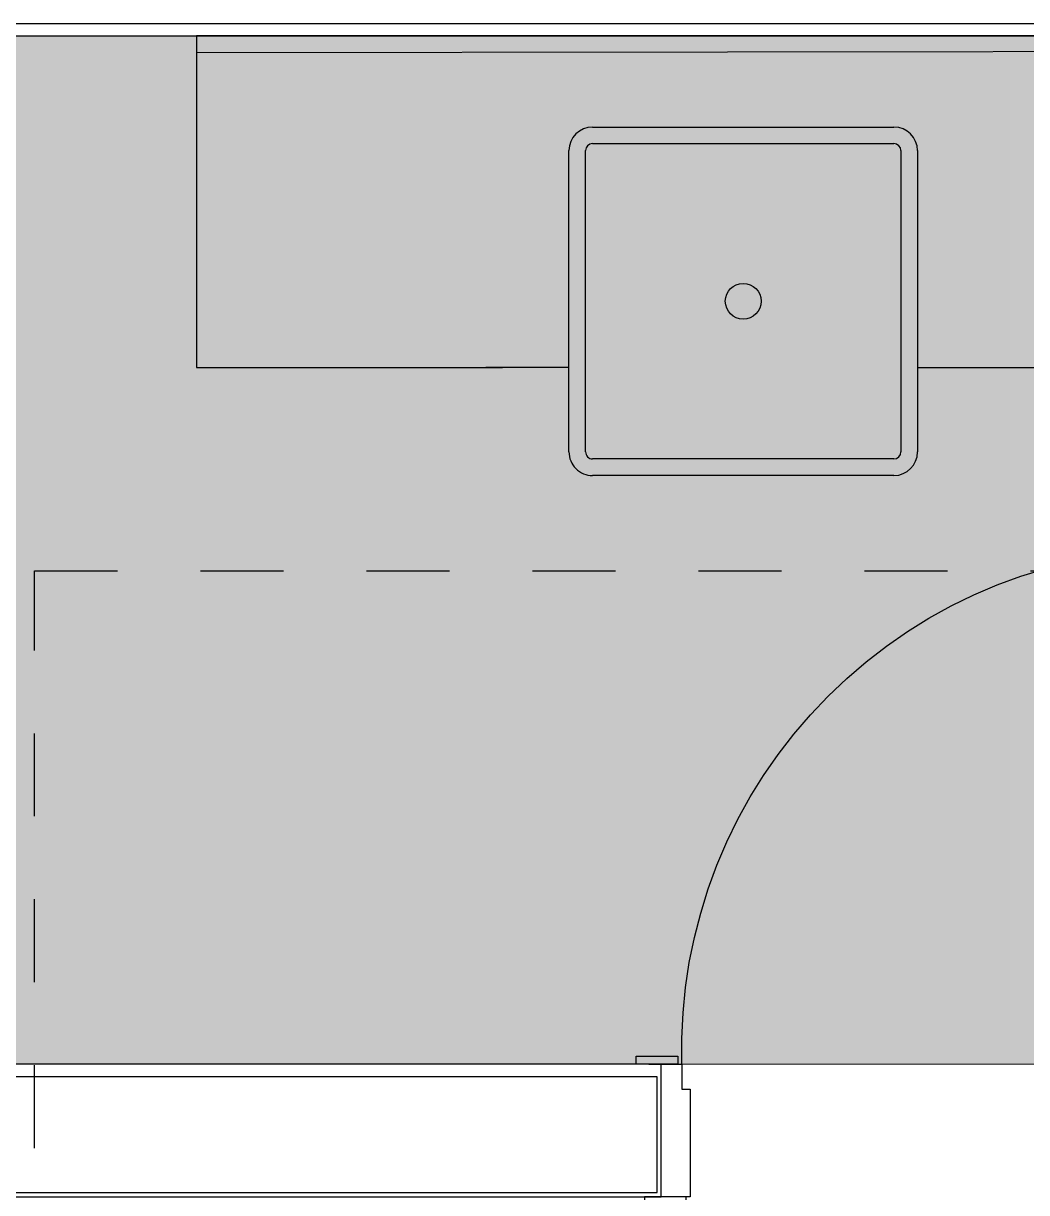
# Model space of a CAD drawing. Header units: metres. Extents: x -154 to 570, y -18 to 184.
# Drawn here: x 15.577 to 16.786, y 0.901 to 2.31 of the extents above; entities that cross this region are included whole.
import ezdxf
from ezdxf.xclip import XClip

# ---------------------------------------------------------------- set-up
doc = ezdxf.new("R2010")
doc.units = ezdxf.units.M
doc.header["$XCLIPFRAME"] = 0
doc.linetypes.add('PUC TORRE B$0$DASHEDX2', pattern=[1.5, 1, -0.5])
doc.linetypes.add('PUC$0$DASHEDX2', pattern=[1.5, 1, -0.5])
for name, color, linetype in [('ARQ-AUX', 7, 'Continuous'), ('PUC TORRE B$0$1', 232, 'PUC TORRE B$0$DASHEDX2'), ('PUC$0$ARQ-ALV ACAB', 4, 'Continuous'), ('PUC$0$ARQ-ALV OSSO', 5, 'Continuous'), ('PUC$0$ARQ-CAX @ 1', 1, 'Continuous'), ('PUC$0$ARQ-HID', 7, 'Continuous'), ('PUC$0$ARQ-PRJ', 7, 'PUC$0$DASHEDX2')]:
    doc.layers.add(name, color=color, linetype=linetype)
doc.layers.add('PUC$0$ARQ-FORRO', color=9, linetype='Continuous', lineweight=5)

# ---------------------------------------------------------------- blocks, each defined once
blk = doc.blocks.new('PUC$0$ARQ-HID-CUBA Q')
for points in [[(-0.1816, 0), (0.1816, 0)], [(-0.1816, -0.11), (0.1816, -0.11)], [(-0.21, -0.5016), (-0.21, -0.1384)], [(-0.19, -0.5016), (-0.19, -0.1384)], [(-0.1816, -0.13), (0.1816, -0.13)], [(0.19, -0.1384), (0.19, -0.5016)], [(0.21, -0.1384), (0.21, -0.5016)], [(-0.21, -0.4), (-0.31, -0.4)], [(0.21, -0.4), (0.31, -0.4)], [(0.1816, -0.51), (-0.1816, -0.51)], [(0.1816, -0.53), (-0.1816, -0.53)], [(0.1816, -0.53), (-0.1816, -0.53)]]:
    blk.add_lwpolyline(points)
blk.add_circle((0, -0.32), 0.0216)
for centre, radius, start, end in [((-0.1816, -0.1384), 0.0284, 90, 180), ((0.1816, -0.1384), 0.0284, 0, 90), ((-0.1816, -0.1384), 0.0084, 90, 180), ((0.1816, -0.1384), 0.0084, 0, 90), ((-0.1816, -0.5016), 0.0284, 180, 270), ((-0.1816, -0.5016), 0.0084, 180, 270), ((0.1816, -0.5016), 0.0284, 270, 0), ((0.1816, -0.5016), 0.0084, 270, 0)]:
    blk.add_arc(centre, radius, start, end)
blk = doc.blocks.new('*U1644')
for points in [[(-0.665, 0.0197), (-0.615, 0.0197), (-0.615, 0.0097), (-0.665, 0.0097)], [(0.045, 0.0197), (-0.005, 0.0197), (-0.005, 0.0097), (0.045, 0.0097)], [(-0.675, -0.16), (-0.625, -0.16), (-0.625, -0.15), (-0.675, -0.15)], [(0, -0.15), (0, -0.77), (-0.03, -0.77), (-0.03, -0.15)], [(0.055, -0.16), (0.005, -0.16), (0.005, -0.15), (0.055, -0.15)]]:
    blk.add_lwpolyline(points, close=True)
for points in [[(-0.66, -0.15), (-0.62, -0.15), (-0.62, -0.12), (-0.61, -0.12), (-0.61, 0.0097), (-0.645, 0.0097), (-0.645, -0.15)], [(0.04, -0.15), (0, -0.15), (0, -0.12), (-0.01, -0.12), (-0.01, 0.0097), (0.025, 0.0097), (0.025, -0.15)]]:
    blk.add_lwpolyline(points)
at = {"layer": 'PUC$0$ARQ-PRJ'}
blk.add_arc((-0.0179, -0.1679), 0.6024, 178.2986, 271.7014, dxfattribs=at)
blk = doc.blocks.new('PUC$0$pl apto tipo 2 puc')
at = {"layer": 'PUC$0$ARQ-ALV ACAB', "elevation": 0}
blk.add_lwpolyline([(-14.9638, -0.8945), (-16.354, -0.8945), (-16.354, -1.0542), (-14.9738, -1.0541)], dxfattribs=at)
at = {"layer": 'PUC$0$ARQ-ALV ACAB'}
blk.add_lwpolyline([(-14.9738, -1.0541), (-14.9735, -2.2939), (-17.0937, -2.2939)], dxfattribs=at)
at = {"layer": 'PUC$0$ARQ-ALV OSSO', "elevation": 0}
blk.add_lwpolyline([(-14.9588, -0.8995), (-16.349, -0.8995), (-16.349, -1.0389), (-14.9588, -1.0391)], dxfattribs=at)
at = {"layer": 'PUC$0$ARQ-ALV OSSO'}
blk.add_lwpolyline([(-14.9588, -1.0391), (-14.9585, -2.3089), (-17.9097, -2.3089), (-17.91, -1.0388)], dxfattribs=at)
at = {"layer": 'PUC$0$ARQ-HID', "lineweight": -2}
blk.add_lwpolyline([(-16.7429, -1.8939), (-17.094, -1.8939), (-17.094, -2.294), (-15.7939, -2.2939), (-15.7939, -1.8939), (-16.1629, -1.8939)], dxfattribs=at)
at = {"layer": 'PUC$0$ARQ-HID'}
blk.add_lwpolyline([(-15.7939, -2.2739), (-17.0737, -2.2752), (-17.0736, -1.9738)], dxfattribs=at)
at = {"layer": 'PUC$0$ARQ-CAX @ 1', "xscale": -1}
blk.add_blockref('*U1644', (-16.999, -0.9041, 0), dxfattribs=at)
at = {"layer": 'PUC$0$ARQ-HID', "lineweight": -2, "rotation": 179.9999999999999}
blk.add_blockref('PUC$0$ARQ-HID-CUBA Q', (-16.4529, -2.2939, 0), dxfattribs=at)
blk = doc.blocks.new('PUC$0$pl forro 4')
at = {"layer": 'PUC$0$ARQ-FORRO'}
h = blk.add_hatch(color=256, dxfattribs=at)
h.dxf.hatch_style = 1
h.paths.add_polyline_path([(2.9312, 3.9095), (2.9311, 4.8293), (2.1302, 4.8292), (2.13, 5.1494), (0.0096, 5.1493), (0.01, 3.9096)])
at = {"layer": 'PUC$0$ARQ-FORRO', "elevation": 0}
blk.add_lwpolyline([(2.9312, 3.9095), (2.9311, 4.8293), (2.1302, 4.8292), (2.13, 5.1494), (0.0096, 5.1493), (0.01, 3.9096)], close=True, dxfattribs=at)
blk = doc.blocks.new('PUC')
at = {"layer": 'PUC$0$ARQ-ALV OSSO', "rotation": 180}
blk.add_blockref('PUC$0$pl apto tipo 2 puc', (-0.0088, 0.0012, 0), dxfattribs=at)
at = {"layer": 'PUC$0$ARQ-FORRO'}
blk.add_blockref('PUC$0$pl forro 4', (14.955, -2.8542), dxfattribs=at)
blk = doc.blocks.new('PUC TORRE B$0$est-lo-07-6sb-r00')
at = {"layer": 'PUC TORRE B$0$1'}
blk.add_line((1559.010497, 165.003526), (1791.014771, 165.003526), dxfattribs=at)
blk.add_lwpolyline([(1559.010497, -84.573884), (1559.010497, 165.003526)], dxfattribs=at)
blk = doc.blocks.new('PUC TORRE B')
at = {"linetype": 'Continuous', "xscale": 0.01, "yscale": 0.01, "zscale": 0.01}
blk.add_blockref('PUC TORRE B$0$est-lo-07-6sb-r00', (0, 0), dxfattribs=at)
blk.add_blockref('PUC', (0, 0))

msp = doc.modelspace()

# ---------------------------------------------------------------- block references
at = {"layer": 'ARQ-AUX'}
ref = msp.add_blockref('PUC TORRE B', (0, 0), dxfattribs=at)
XClip(ref).set_block_clipping_path([(-22.1257387469, -3.8879528525), (38.8233554118, 13.297728756)])

doc.saveas('drawing.dxf')
